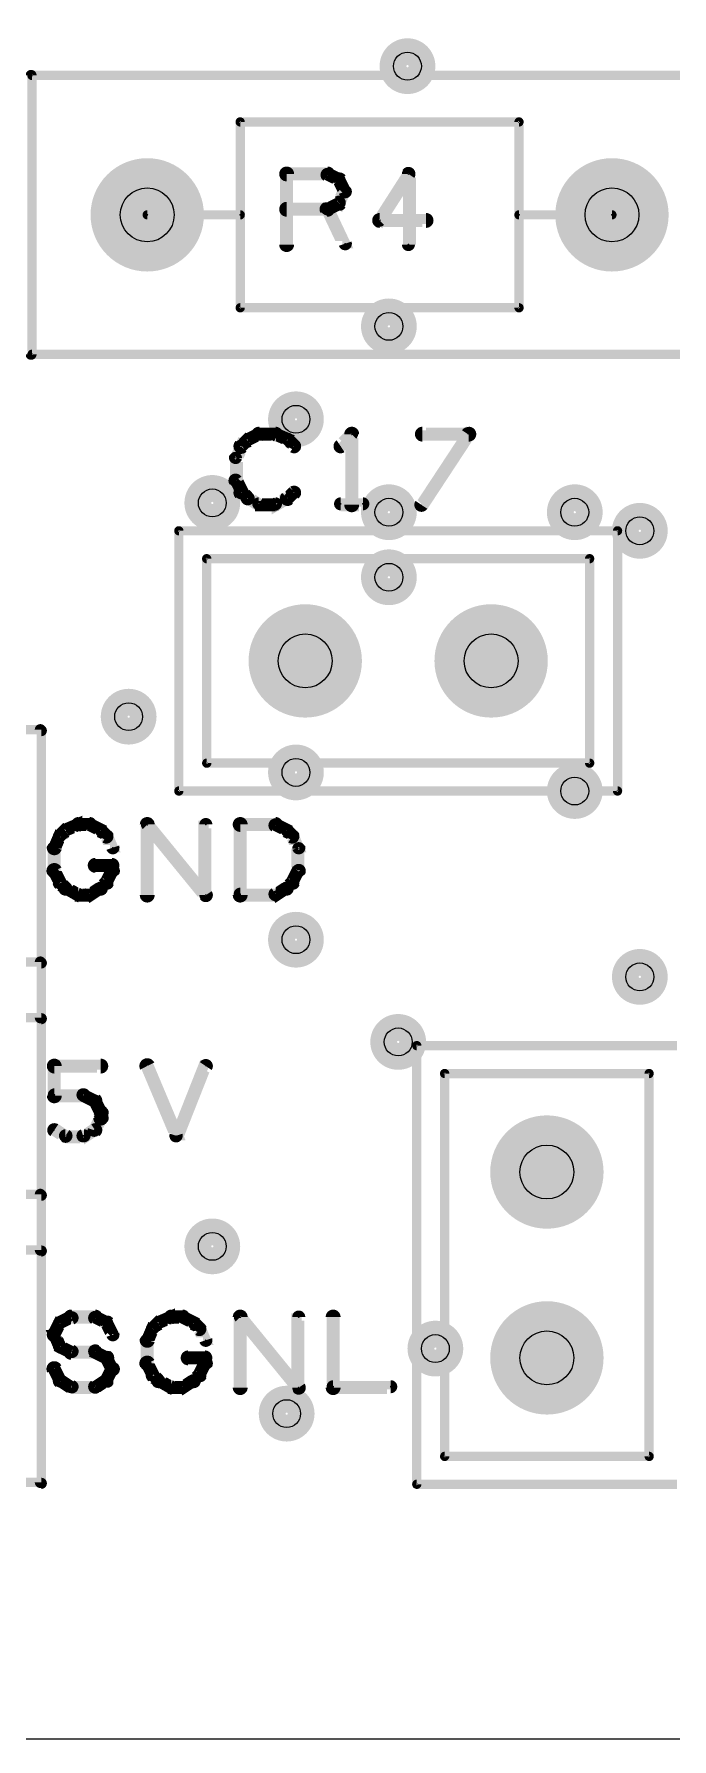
# Model space of a CAD drawing. Extents: x 7835 to 14160, y 8914 to 11568.
# Drawn here: x 10134 to 10477, y 9315 to 10232 of the extents above; entities that cross this region are included whole.
import ezdxf

# ---------------------------------------------------------------- set-up
doc = ezdxf.new("R2010")
doc.units = 0
doc.layers.get('0').update_dxf_attribs({"linetype": 'CONTINUOUS'})
for name, color, linetype in [('_BOARD', 254, 'CONTINUOUS'), ('_DRILL', 251, 'CONTINUOUS'), ('BOTTOM_SOLDER_MASK', 6, 'CONTINUOUS'), ('DOCUMENTATION1', 3, 'CONTINUOUS'), ('TOP_SILKSCREEN', 1, 'CONTINUOUS'), ('TOP_SOLDER_MASK', 2, 'CONTINUOUS')]:
    doc.layers.add(name, color=color, linetype=linetype)

# ---------------------------------------------------------------- blocks, each defined once
blk = doc.blocks.new('VIA')
at = {"const_width": 13}
blk.add_lwpolyline([(-6, 0, 1), (6, 0, 1)], format="xyb", close=True, dxfattribs=at)
blk = doc.blocks.new('PS2')
at = {"const_width": 28}
blk.add_lwpolyline([(-14, 0, 1), (14, 0, 1)], format="xyb", close=True, dxfattribs=at)
blk = doc.blocks.new('PS1_1')
at = {"const_width": 28}
blk.add_lwpolyline([(-14, 0, 1), (14, 0, 1)], format="xyb", close=True, dxfattribs=at)
blk = doc.blocks.new('_HOLE')
blk.add_circle((0, 0), 0.5)

msp = doc.modelspace()

# ---------------------------------------------------------------- linework, layer by layer
at = {"layer": '_BOARD', "color": 3}
msp.add_lwpolyline([(7835, 9315), (11640, 9315), (11640, 9315), (11640, 11565), (11640, 11565), (7835, 11565), (7835, 11565), (7835, 9315), (7835, 9315)], close=True, dxfattribs=at)
at = {"layer": 'DOCUMENTATION1', "color": 94}
for points in [[(10508, 10210, 5, 5, 0), (10133, 10210, 0, 0, 0), (10133, 10210, 3, 3, 0), (10133, 10211, 3, 3, 1), (10133, 10209, 0, 0, 0), (10134, 10210, 3, 3, 1), (10131, 10210, 0, 0, 0), (10133, 10210, 0, 0, 0), (10133, 10210, 5, 5, 0), (10133, 10060, 5, 5, 0), (10133, 10060, 0, 0, 0), (10133, 10060, 3, 3, 0), (10131, 10060, 3, 3, 1), (10134, 10060, 0, 0, 0), (10133, 10061, 3, 3, 1), (10133, 10059, 0, 0, 0), (10133, 10060, 0, 0, 0), (10133, 10060, 5, 5, 0), (10508, 10060, 0, 0, 0)], [(9298, 9703, 5, 5, 0), (10138, 9703, 0, 0, 0), (10138, 9703, 3, 3, 0), (10138, 9701, 3, 3, 1), (10138, 9704, 0, 0, 0), (10136, 9703, 3, 3, 1), (10139, 9703, 0, 0, 0), (10138, 9703, 0, 0, 0), (10138, 9703, 5, 5, 0), (10138, 9858, 0, 0, 0), (10138, 9858, 3, 3, 0), (10139, 9858, 3, 3, 1), (10136, 9858, 0, 0, 0), (10138, 9856, 3, 3, 1), (10138, 9859, 0, 0, 0), (10138, 9858, 0, 0, 0), (10138, 9858, 5, 5, 0), (9298, 9858, 0, 0, 0)], [(9298, 9578, 5, 5, 0), (10138, 9578, 0, 0, 0), (10138, 9578, 3, 3, 0), (10138, 9576, 3, 3, 1), (10138, 9579, 0, 0, 0), (10136, 9578, 3, 3, 1), (10139, 9578, 0, 0, 0), (10138, 9578, 0, 0, 0), (10138, 9578, 5, 5, 0), (10138, 9733, 0, 0, 0), (10138, 9733, 3, 3, 0), (10139, 9733, 3, 3, 1), (10136, 9733, 0, 0, 0), (10138, 9731, 3, 3, 1), (10138, 9734, 0, 0, 0), (10138, 9733, 0, 0, 0), (10138, 9733, 5, 5, 0), (9298, 9733, 0, 0, 0)], [(10480, 9688, 5, 5, 0), (10340, 9688, 0, 0, 0), (10340, 9688, 3, 3, 0), (10340, 9689, 3, 3, 1), (10340, 9687, 0, 0, 0), (10341, 9688, 3, 3, 1), (10339, 9688, 0, 0, 0), (10340, 9688, 0, 0, 0), (10340, 9688, 5, 5, 0), (10340, 9452, 0, 0, 0), (10340, 9452, 3, 3, 0), (10339, 9452, 3, 3, 1), (10341, 9452, 0, 0, 0), (10340, 9453, 3, 3, 1), (10340, 9451, 0, 0, 0), (10340, 9452, 0, 0, 0), (10340, 9452, 5, 5, 0), (10480, 9452, 5, 5, 0)], [(9298, 9453, 5, 5, 0), (10138, 9453, 0, 0, 0), (10138, 9453, 3, 3, 0), (10138, 9451, 3, 3, 1), (10138, 9454, 0, 0, 0), (10136, 9453, 3, 3, 1), (10139, 9453, 0, 0, 0), (10138, 9453, 0, 0, 0), (10138, 9453, 5, 5, 0), (10138, 9608, 0, 0, 0), (10138, 9608, 3, 3, 0), (10139, 9608, 3, 3, 1), (10136, 9608, 0, 0, 0), (10138, 9606, 3, 3, 1), (10138, 9609, 0, 0, 0), (10138, 9608, 0, 0, 0), (10138, 9608, 5, 5, 0), (9298, 9608, 0, 0, 0)]]:
    msp.add_lwpolyline(points, format="xyseb", dxfattribs=at)
msp.add_lwpolyline([(10212, 9826, 3, 3, 1), (10212, 9824, 0, 0, 0), (10212, 9825, 0, 0, 0), (10212, 9825, 5, 5, 0), (10448, 9825, 0, 0, 0), (10448, 9825, 3, 3, 0), (10448, 9824, 3, 3, 1), (10448, 9826, 0, 0, 0), (10447, 9825, 3, 3, 1), (10449, 9825, 0, 0, 0), (10448, 9825, 0, 0, 0), (10448, 9825, 5, 5, 0), (10448, 9965, 0, 0, 0), (10448, 9965, 3, 3, 0), (10449, 9965, 3, 3, 1), (10447, 9965, 0, 0, 0), (10448, 9964, 3, 3, 1), (10448, 9966, 0, 0, 0), (10448, 9965, 0, 0, 0), (10448, 9965, 5, 5, 0), (10212, 9965, 0, 0, 0), (10212, 9965, 3, 3, 0), (10212, 9966, 3, 3, 1), (10212, 9964, 0, 0, 0), (10213, 9965, 3, 3, 1), (10211, 9965, 0, 0, 0), (10212, 9965, 0, 0, 0), (10212, 9965, 5, 5, 0), (10212, 9825, 5, 5, 0), (10212, 9825, 0, 0, 0), (10212, 9825, 3, 3, 0), (10211, 9825, 3, 3, 1), (10213, 9825, 0, 0, 0)], format="xyseb", close=True, dxfattribs=at)
at = {"layer": 'TOP_SILKSCREEN', "color": 135}
for points in [[(10245, 10086, 3, 3, 1), (10245, 10084, 0, 0, 0), (10245, 10085, 0, 0, 0), (10245, 10085, 5, 5, 0), (10395, 10085, 0, 0, 0), (10395, 10085, 3, 3, 0), (10395, 10084, 3, 3, 1), (10395, 10086, 0, 0, 0), (10394, 10085, 3, 3, 1), (10396, 10085, 0, 0, 0), (10395, 10085, 0, 0, 0), (10395, 10085, 5, 5, 0), (10395, 10185, 0, 0, 0), (10395, 10185, 3, 3, 0), (10396, 10185, 3, 3, 1), (10394, 10185, 0, 0, 0), (10395, 10184, 3, 3, 1), (10395, 10186, 0, 0, 0), (10395, 10185, 0, 0, 0), (10395, 10185, 5, 5, 0), (10245, 10185, 0, 0, 0), (10245, 10185, 3, 3, 0), (10245, 10186, 3, 3, 1), (10245, 10184, 0, 0, 0), (10246, 10185, 3, 3, 1), (10244, 10185, 0, 0, 0), (10245, 10185, 0, 0, 0), (10245, 10185, 5, 5, 0), (10245, 10085, 5, 5, 0), (10245, 10085, 0, 0, 0), (10245, 10085, 3, 3, 0), (10244, 10085, 3, 3, 1), (10246, 10085, 0, 0, 0)], [(10227, 9841, 3, 3, 1), (10227, 9839, 0, 0, 0), (10227, 9840, 0, 0, 0), (10227, 9840, 5, 5, 0), (10433, 9840, 0, 0, 0), (10433, 9840, 3, 3, 0), (10433, 9839, 3, 3, 1), (10433, 9841, 0, 0, 0), (10432, 9840, 3, 3, 1), (10434, 9840, 0, 0, 0), (10433, 9840, 0, 0, 0), (10433, 9840, 5, 5, 0), (10433, 9950, 0, 0, 0), (10433, 9950, 3, 3, 0), (10434, 9950, 3, 3, 1), (10432, 9950, 0, 0, 0), (10433, 9949, 3, 3, 1), (10433, 9951, 0, 0, 0), (10433, 9950, 0, 0, 0), (10433, 9950, 5, 5, 0), (10227, 9950, 0, 0, 0), (10227, 9950, 3, 3, 0), (10227, 9951, 3, 3, 1), (10227, 9949, 0, 0, 0), (10228, 9950, 3, 3, 1), (10226, 9950, 0, 0, 0), (10227, 9950, 0, 0, 0), (10227, 9950, 5, 5, 0), (10227, 9840, 5, 5, 0), (10227, 9840, 0, 0, 0), (10227, 9840, 3, 3, 0), (10226, 9840, 3, 3, 1), (10228, 9840, 0, 0, 0)], [(10464, 9467, 3, 3, 1), (10466, 9467, 0, 0, 0), (10465, 9467, 0, 0, 0), (10465, 9467, 5, 5, 0), (10465, 9673, 0, 0, 0), (10465, 9673, 3, 3, 0), (10466, 9673, 3, 3, 1), (10464, 9673, 0, 0, 0), (10465, 9672, 3, 3, 1), (10465, 9674, 0, 0, 0), (10465, 9673, 0, 0, 0), (10465, 9673, 5, 5, 0), (10355, 9673, 0, 0, 0), (10355, 9673, 3, 3, 0), (10355, 9674, 3, 3, 1), (10355, 9672, 0, 0, 0), (10356, 9673, 3, 3, 1), (10354, 9673, 0, 0, 0), (10355, 9673, 0, 0, 0), (10355, 9673, 5, 5, 0), (10355, 9467, 0, 0, 0), (10355, 9467, 3, 3, 0), (10354, 9467, 3, 3, 1), (10356, 9467, 0, 0, 0), (10355, 9468, 3, 3, 1), (10355, 9466, 0, 0, 0), (10355, 9467, 0, 0, 0), (10355, 9467, 5, 5, 0), (10465, 9467, 5, 5, 0), (10465, 9467, 0, 0, 0), (10465, 9467, 3, 3, 0), (10465, 9466, 3, 3, 1), (10465, 9468, 0, 0, 0)]]:
    msp.add_lwpolyline(points, format="xyseb", close=True, dxfattribs=at)
for points in [[(10268, 10119, 4, 4, 1), (10272, 10119, 0, 0, 0), (10270, 10119, 0, 0, 0), (10270, 10119, 7, 7, 0), (10270, 10157, 7, 7, 0), (10270, 10157, 0, 0, 0), (10270, 10157, 4, 4, 0), (10272, 10157, 4, 4, 1), (10268, 10157, 0, 0, 0)], [(10270, 10159, 4, 4, 1), (10270, 10155, 0, 0, 0), (10270, 10157, 0, 0, 0), (10270, 10157, 7, 7, 0), (10292, 10157, 7, 7, 0), (10292, 10157, 0, 0, 0), (10292, 10157, 4, 4, 0), (10292, 10155, 4, 4, 1), (10292, 10159, 0, 0, 0)], [(10293, 10158, 4, 4, 1), (10291, 10155, 0, 0, 0), (10292, 10157, 0, 0, 0), (10292, 10157, 7, 7, 0), (10298, 10154, 7, 7, 0), (10298, 10154, 0, 0, 0), (10298, 10154, 4, 4, 0), (10297, 10152, 4, 4, 1), (10299, 10155, 0, 0, 0)], [(10300, 10155, 4, 4, 1), (10297, 10153, 0, 0, 0), (10298, 10154, 0, 0, 0), (10298, 10154, 7, 7, 0), (10301, 10148, 7, 7, 0), (10301, 10148, 0, 0, 0), (10301, 10148, 4, 4, 0), (10300, 10147, 4, 4, 1), (10303, 10148, 0, 0, 0)], [(10337, 10156, 4, 4, 1), (10334, 10158, 0, 0, 0), (10336, 10157, 0, 0, 0), (10336, 10157, 7, 7, 0), (10320, 10132, 7, 7, 0), (10320, 10132, 0, 0, 0), (10320, 10132, 4, 4, 0), (10319, 10133, 4, 4, 1), (10321, 10131, 0, 0, 0)], [(10334, 10119, 4, 4, 1), (10337, 10119, 0, 0, 0), (10336, 10119, 0, 0, 0), (10336, 10119, 7, 7, 0), (10336, 10157, 7, 7, 0), (10336, 10157, 0, 0, 0), (10336, 10157, 4, 4, 0), (10337, 10157, 4, 4, 1), (10334, 10157, 0, 0, 0)], [(10299, 10140, 4, 4, 1), (10297, 10143, 0, 0, 0), (10298, 10141, 0, 0, 0), (10298, 10141, 7, 7, 0), (10292, 10138, 7, 7, 0), (10292, 10138, 0, 0, 0), (10292, 10138, 4, 4, 0), (10291, 10140, 4, 4, 1), (10293, 10137, 0, 0, 0)], [(10303, 10147, 4, 4, 1), (10300, 10148, 0, 0, 0), (10301, 10148, 0, 0, 0), (10301, 10148, 7, 7, 0), (10298, 10141, 7, 7, 0), (10298, 10141, 0, 0, 0), (10298, 10141, 4, 4, 0), (10297, 10142, 4, 4, 1), (10300, 10140, 0, 0, 0)], [(10195, 10136, 3, 3, 1), (10195, 10134, 0, 0, 0), (10195, 10135, 0, 0, 0), (10195, 10135, 5, 5, 0), (10245, 10135, 5, 5, 0), (10245, 10135, 0, 0, 0), (10245, 10135, 3, 3, 0), (10245, 10134, 3, 3, 1), (10245, 10136, 0, 0, 0)], [(10292, 10136, 4, 4, 1), (10292, 10140, 0, 0, 0), (10292, 10138, 0, 0, 0), (10292, 10138, 7, 7, 0), (10270, 10138, 7, 7, 0), (10270, 10138, 0, 0, 0), (10270, 10138, 4, 4, 0), (10270, 10140, 4, 4, 1), (10270, 10136, 0, 0, 0)], [(10293, 10139, 4, 4, 1), (10290, 10137, 0, 0, 0), (10292, 10138, 0, 0, 0), (10292, 10138, 7, 7, 0), (10301, 10119, 7, 7, 0), (10301, 10119, 0, 0, 0), (10301, 10119, 4, 4, 0), (10300, 10119, 4, 4, 1), (10303, 10120, 0, 0, 0)], [(10320, 10134, 4, 4, 1), (10320, 10130, 0, 0, 0), (10320, 10132, 0, 0, 0), (10320, 10132, 7, 7, 0), (10345, 10132, 7, 7, 0), (10345, 10132, 0, 0, 0), (10345, 10132, 4, 4, 0), (10345, 10130, 4, 4, 1), (10345, 10134, 0, 0, 0)], [(10445, 10134, 3, 3, 1), (10445, 10136, 0, 0, 0), (10445, 10135, 0, 0, 0), (10445, 10135, 5, 5, 0), (10395, 10135, 5, 5, 0), (10395, 10135, 0, 0, 0), (10395, 10135, 3, 3, 0), (10395, 10136, 3, 3, 1), (10395, 10134, 0, 0, 0)], [(10244, 10012, 4, 4, 1), (10247, 10009, 0, 0, 0), (10246, 10011, 0, 0, 0), (10246, 10011, 7, 7, 0), (10249, 10014, 7, 7, 0), (10249, 10014, 0, 0, 0), (10249, 10014, 4, 4, 0), (10250, 10013, 4, 4, 1), (10248, 10015, 0, 0, 0)], [(10248, 10015, 4, 4, 1), (10250, 10012, 0, 0, 0), (10249, 10014, 0, 0, 0), (10249, 10014, 7, 7, 0), (10255, 10017, 7, 7, 0), (10255, 10017, 0, 0, 0), (10255, 10017, 4, 4, 0), (10256, 10015, 4, 4, 1), (10254, 10018, 0, 0, 0)], [(10255, 10019, 4, 4, 1), (10255, 10015, 0, 0, 0), (10255, 10017, 0, 0, 0), (10255, 10017, 7, 7, 0), (10264, 10017, 7, 7, 0), (10264, 10017, 0, 0, 0), (10264, 10017, 4, 4, 0), (10264, 10015, 4, 4, 1), (10264, 10019, 0, 0, 0)], [(10265, 10018, 4, 4, 1), (10264, 10015, 0, 0, 0), (10264, 10017, 0, 0, 0), (10264, 10017, 7, 7, 0), (10271, 10014, 7, 7, 0), (10271, 10014, 0, 0, 0), (10271, 10014, 4, 4, 0), (10270, 10012, 4, 4, 1), (10271, 10015, 0, 0, 0)], [(10272, 10015, 4, 4, 1), (10269, 10013, 0, 0, 0), (10271, 10014, 0, 0, 0), (10271, 10014, 7, 7, 0), (10274, 10011, 7, 7, 0), (10274, 10011, 0, 0, 0), (10274, 10011, 4, 4, 0), (10273, 10009, 4, 4, 1), (10275, 10012, 0, 0, 0)], [(10306, 10016, 4, 4, 1), (10304, 10018, 0, 0, 0), (10305, 10017, 0, 0, 0), (10305, 10017, 7, 7, 0), (10299, 10011, 7, 7, 0), (10299, 10011, 0, 0, 0), (10299, 10011, 4, 4, 0), (10298, 10012, 4, 4, 1), (10300, 10009, 0, 0, 0)], [(10303, 9979, 4, 4, 1), (10307, 9979, 0, 0, 0), (10305, 9979, 0, 0, 0), (10305, 9979, 7, 7, 0), (10305, 10017, 7, 7, 0), (10305, 10017, 0, 0, 0), (10305, 10017, 4, 4, 0), (10307, 10017, 4, 4, 1), (10303, 10017, 0, 0, 0)], [(10341, 9980, 4, 4, 1), (10344, 9978, 0, 0, 0), (10343, 9979, 0, 0, 0), (10343, 9979, 7, 7, 0), (10368, 10017, 7, 7, 0), (10368, 10017, 0, 0, 0), (10368, 10017, 4, 4, 0), (10369, 10016, 4, 4, 1), (10366, 10018, 0, 0, 0)], [(10368, 10015, 4, 4, 1), (10368, 10019, 0, 0, 0), (10368, 10017, 0, 0, 0), (10368, 10017, 7, 7, 0), (10343, 10017, 7, 7, 0), (10343, 10017, 0, 0, 0), (10343, 10017, 4, 4, 0), (10343, 10019, 4, 4, 1), (10343, 10015, 0, 0, 0)], [(10241, 10005, 4, 4, 1), (10244, 10004, 0, 0, 0), (10243, 10004, 0, 0, 0), (10243, 10004, 7, 7, 0), (10246, 10011, 7, 7, 0), (10246, 10011, 0, 0, 0), (10246, 10011, 4, 4, 0), (10247, 10010, 4, 4, 1), (10244, 10011, 0, 0, 0)], [(10241, 9992, 4, 4, 1), (10244, 9992, 0, 0, 0), (10243, 9992, 0, 0, 0), (10243, 9992, 7, 7, 0), (10243, 10004, 7, 7, 0), (10243, 10004, 0, 0, 0), (10243, 10004, 4, 4, 0), (10244, 10004, 4, 4, 1), (10241, 10004, 0, 0, 0)], [(10244, 9985, 4, 4, 1), (10247, 9986, 0, 0, 0), (10246, 9986, 0, 0, 0), (10246, 9986, 7, 7, 0), (10243, 9992, 7, 7, 0), (10243, 9992, 0, 0, 0), (10243, 9992, 4, 4, 0), (10244, 9993, 4, 4, 1), (10241, 9991, 0, 0, 0)], [(10248, 9981, 4, 4, 1), (10250, 9984, 0, 0, 0), (10249, 9983, 0, 0, 0), (10249, 9983, 7, 7, 0), (10246, 9986, 7, 7, 0), (10246, 9986, 0, 0, 0), (10246, 9986, 4, 4, 0), (10247, 9987, 4, 4, 1), (10244, 9984, 0, 0, 0)], [(10275, 9984, 4, 4, 1), (10273, 9987, 0, 0, 0), (10274, 9986, 0, 0, 0), (10274, 9986, 7, 7, 0), (10271, 9983, 7, 7, 0), (10271, 9983, 0, 0, 0), (10271, 9983, 4, 4, 0), (10269, 9984, 4, 4, 1), (10272, 9981, 0, 0, 0)], [(10254, 9978, 4, 4, 1), (10256, 9981, 0, 0, 0), (10255, 9979, 0, 0, 0), (10255, 9979, 7, 7, 0), (10249, 9983, 7, 7, 0), (10249, 9983, 0, 0, 0), (10249, 9983, 4, 4, 0), (10250, 9984, 4, 4, 1), (10248, 9981, 0, 0, 0)], [(10264, 9978, 4, 4, 1), (10264, 9981, 0, 0, 0), (10264, 9979, 0, 0, 0), (10264, 9979, 7, 7, 0), (10255, 9979, 7, 7, 0), (10255, 9979, 0, 0, 0), (10255, 9979, 4, 4, 0), (10255, 9981, 4, 4, 1), (10255, 9978, 0, 0, 0)], [(10271, 9981, 4, 4, 1), (10270, 9984, 0, 0, 0), (10271, 9983, 0, 0, 0), (10271, 9983, 7, 7, 0), (10264, 9979, 7, 7, 0), (10264, 9979, 0, 0, 0), (10264, 9979, 4, 4, 0), (10264, 9981, 4, 4, 1), (10265, 9978, 0, 0, 0)], [(10299, 9981, 4, 4, 1), (10299, 9978, 0, 0, 0), (10299, 9979, 0, 0, 0), (10299, 9979, 7, 7, 0), (10311, 9979, 7, 7, 0), (10311, 9979, 0, 0, 0), (10311, 9979, 4, 4, 0), (10311, 9978, 4, 4, 1), (10311, 9981, 0, 0, 0)], [(10143, 9795, 4, 4, 1), (10147, 9794, 0, 0, 0), (10145, 9794, 0, 0, 0), (10145, 9794, 7, 7, 0), (10148, 9801, 7, 7, 0), (10148, 9801, 0, 0, 0), (10148, 9801, 4, 4, 0), (10150, 9800, 4, 4, 1), (10147, 9801, 0, 0, 0)], [(10147, 9802, 4, 4, 1), (10149, 9799, 0, 0, 0), (10148, 9801, 0, 0, 0), (10148, 9801, 7, 7, 0), (10151, 9804, 7, 7, 0), (10151, 9804, 0, 0, 0), (10151, 9804, 4, 4, 0), (10152, 9803, 4, 4, 1), (10150, 9805, 0, 0, 0)], [(10150, 9805, 4, 4, 1), (10152, 9802, 0, 0, 0), (10151, 9804, 0, 0, 0), (10151, 9804, 7, 7, 0), (10158, 9807, 7, 7, 0), (10158, 9807, 0, 0, 0), (10158, 9807, 4, 4, 0), (10158, 9805, 4, 4, 1), (10157, 9808, 0, 0, 0)], [(10158, 9809, 4, 4, 1), (10158, 9805, 0, 0, 0), (10158, 9807, 0, 0, 0), (10158, 9807, 7, 7, 0), (10164, 9807, 7, 7, 0), (10164, 9807, 0, 0, 0), (10164, 9807, 4, 4, 0), (10164, 9805, 4, 4, 1), (10164, 9809, 0, 0, 0)], [(10165, 9808, 4, 4, 1), (10163, 9805, 0, 0, 0), (10164, 9807, 0, 0, 0), (10164, 9807, 7, 7, 0), (10170, 9804, 7, 7, 0), (10170, 9804, 0, 0, 0), (10170, 9804, 4, 4, 0), (10169, 9802, 4, 4, 1), (10171, 9805, 0, 0, 0)], [(10171, 9805, 4, 4, 1), (10169, 9803, 0, 0, 0), (10170, 9804, 0, 0, 0), (10170, 9804, 7, 7, 0), (10173, 9801, 7, 7, 0), (10173, 9801, 0, 0, 0), (10173, 9801, 4, 4, 0), (10172, 9799, 4, 4, 1), (10174, 9802, 0, 0, 0)], [(10175, 9801, 4, 4, 1), (10172, 9800, 0, 0, 0), (10173, 9801, 0, 0, 0), (10173, 9801, 7, 7, 0), (10176, 9794, 7, 7, 0), (10176, 9794, 0, 0, 0), (10176, 9794, 4, 4, 0), (10175, 9794, 4, 4, 1), (10178, 9795, 0, 0, 0)], [(10193, 9769, 4, 4, 1), (10197, 9769, 0, 0, 0), (10195, 9769, 0, 0, 0), (10195, 9769, 7, 7, 0), (10195, 9807, 7, 7, 0), (10195, 9807, 0, 0, 0), (10195, 9807, 4, 4, 0), (10197, 9807, 4, 4, 1), (10193, 9807, 0, 0, 0)], [(10196, 9808, 4, 4, 1), (10194, 9806, 0, 0, 0), (10195, 9807, 0, 0, 0), (10195, 9807, 7, 7, 0), (10226, 9769, 7, 7, 0), (10226, 9769, 0, 0, 0), (10226, 9769, 4, 4, 0), (10225, 9768, 4, 4, 1), (10228, 9770, 0, 0, 0)], [(10225, 9769, 4, 4, 1), (10228, 9769, 0, 0, 0), (10226, 9769, 0, 0, 0), (10226, 9769, 7, 7, 0), (10226, 9807, 7, 7, 0), (10226, 9807, 0, 0, 0), (10226, 9807, 4, 4, 0), (10228, 9807, 4, 4, 1), (10225, 9807, 0, 0, 0)], [(10243, 9769, 4, 4, 1), (10247, 9769, 0, 0, 0), (10245, 9769, 0, 0, 0), (10245, 9769, 7, 7, 0), (10245, 9807, 7, 7, 0), (10245, 9807, 0, 0, 0), (10245, 9807, 4, 4, 0), (10247, 9807, 4, 4, 1), (10243, 9807, 0, 0, 0)], [(10245, 9809, 4, 4, 1), (10245, 9805, 0, 0, 0), (10245, 9807, 0, 0, 0), (10245, 9807, 7, 7, 0), (10264, 9807, 7, 7, 0), (10264, 9807, 0, 0, 0), (10264, 9807, 4, 4, 0), (10264, 9805, 4, 4, 1), (10264, 9809, 0, 0, 0)], [(10265, 9808, 4, 4, 1), (10263, 9805, 0, 0, 0), (10264, 9807, 0, 0, 0), (10264, 9807, 7, 7, 0), (10270, 9804, 7, 7, 0), (10270, 9804, 0, 0, 0), (10270, 9804, 4, 4, 0), (10269, 9802, 4, 4, 1), (10271, 9805, 0, 0, 0)], [(10271, 9805, 4, 4, 1), (10269, 9803, 0, 0, 0), (10270, 9804, 0, 0, 0), (10270, 9804, 7, 7, 0), (10273, 9801, 7, 7, 0), (10273, 9801, 0, 0, 0), (10273, 9801, 4, 4, 0), (10272, 9799, 4, 4, 1), (10274, 9802, 0, 0, 0)], [(10275, 9801, 4, 4, 1), (10272, 9800, 0, 0, 0), (10273, 9801, 0, 0, 0), (10273, 9801, 7, 7, 0), (10276, 9794, 7, 7, 0), (10276, 9794, 0, 0, 0), (10276, 9794, 4, 4, 0), (10275, 9794, 4, 4, 1), (10278, 9795, 0, 0, 0)], [(10143, 9782, 4, 4, 1), (10147, 9782, 0, 0, 0), (10145, 9782, 0, 0, 0), (10145, 9782, 7, 7, 0), (10145, 9794, 7, 7, 0), (10145, 9794, 0, 0, 0), (10145, 9794, 4, 4, 0), (10147, 9794, 4, 4, 1), (10143, 9794, 0, 0, 0)], [(10278, 9794, 4, 4, 1), (10275, 9794, 0, 0, 0), (10276, 9794, 0, 0, 0), (10276, 9794, 7, 7, 0), (10276, 9782, 7, 7, 0), (10276, 9782, 0, 0, 0), (10276, 9782, 4, 4, 0), (10275, 9782, 4, 4, 1), (10278, 9782, 0, 0, 0)], [(10147, 9775, 4, 4, 1), (10150, 9776, 0, 0, 0), (10148, 9776, 0, 0, 0), (10148, 9776, 7, 7, 0), (10145, 9782, 7, 7, 0), (10145, 9782, 0, 0, 0), (10145, 9782, 4, 4, 0), (10147, 9783, 4, 4, 1), (10143, 9781, 0, 0, 0)], [(10167, 9787, 4, 4, 1), (10167, 9783, 0, 0, 0), (10167, 9785, 0, 0, 0), (10167, 9785, 7, 7, 0), (10176, 9785, 7, 7, 0), (10176, 9785, 0, 0, 0), (10176, 9785, 4, 4, 0), (10176, 9783, 4, 4, 1), (10176, 9787, 0, 0, 0)], [(10178, 9781, 4, 4, 1), (10175, 9783, 0, 0, 0), (10176, 9782, 0, 0, 0), (10176, 9782, 7, 7, 0), (10173, 9776, 7, 7, 0), (10173, 9776, 0, 0, 0), (10173, 9776, 4, 4, 0), (10172, 9776, 4, 4, 1), (10175, 9775, 0, 0, 0)], [(10178, 9785, 4, 4, 1), (10175, 9785, 0, 0, 0), (10176, 9785, 0, 0, 0), (10176, 9785, 7, 7, 0), (10176, 9782, 7, 7, 0), (10176, 9782, 0, 0, 0), (10176, 9782, 4, 4, 0), (10175, 9782, 4, 4, 1), (10178, 9782, 0, 0, 0)], [(10278, 9781, 4, 4, 1), (10275, 9783, 0, 0, 0), (10276, 9782, 0, 0, 0), (10276, 9782, 7, 7, 0), (10273, 9776, 7, 7, 0), (10273, 9776, 0, 0, 0), (10273, 9776, 4, 4, 0), (10272, 9776, 4, 4, 1), (10275, 9775, 0, 0, 0)], [(10150, 9771, 4, 4, 1), (10152, 9774, 0, 0, 0), (10151, 9773, 0, 0, 0), (10151, 9773, 7, 7, 0), (10148, 9776, 7, 7, 0), (10148, 9776, 0, 0, 0), (10148, 9776, 4, 4, 0), (10149, 9777, 4, 4, 1), (10147, 9774, 0, 0, 0)], [(10174, 9774, 4, 4, 1), (10172, 9777, 0, 0, 0), (10173, 9776, 0, 0, 0), (10173, 9776, 7, 7, 0), (10170, 9773, 7, 7, 0), (10170, 9773, 0, 0, 0), (10170, 9773, 4, 4, 0), (10169, 9774, 4, 4, 1), (10171, 9771, 0, 0, 0)], [(10274, 9774, 4, 4, 1), (10272, 9777, 0, 0, 0), (10273, 9776, 0, 0, 0), (10273, 9776, 7, 7, 0), (10270, 9773, 7, 7, 0), (10270, 9773, 0, 0, 0), (10270, 9773, 4, 4, 0), (10269, 9774, 4, 4, 1), (10271, 9771, 0, 0, 0)], [(10157, 9768, 4, 4, 1), (10158, 9771, 0, 0, 0), (10158, 9769, 0, 0, 0), (10158, 9769, 7, 7, 0), (10151, 9773, 7, 7, 0), (10151, 9773, 0, 0, 0), (10151, 9773, 4, 4, 0), (10152, 9774, 4, 4, 1), (10150, 9771, 0, 0, 0)], [(10164, 9768, 4, 4, 1), (10164, 9771, 0, 0, 0), (10164, 9769, 0, 0, 0), (10164, 9769, 7, 7, 0), (10158, 9769, 7, 7, 0), (10158, 9769, 0, 0, 0), (10158, 9769, 4, 4, 0), (10158, 9771, 4, 4, 1), (10158, 9768, 0, 0, 0)], [(10171, 9771, 4, 4, 1), (10169, 9774, 0, 0, 0), (10170, 9773, 0, 0, 0), (10170, 9773, 7, 7, 0), (10164, 9769, 7, 7, 0), (10164, 9769, 0, 0, 0), (10164, 9769, 4, 4, 0), (10163, 9771, 4, 4, 1), (10165, 9768, 0, 0, 0)], [(10264, 9768, 4, 4, 1), (10264, 9771, 0, 0, 0), (10264, 9769, 0, 0, 0), (10264, 9769, 7, 7, 0), (10245, 9769, 7, 7, 0), (10245, 9769, 0, 0, 0), (10245, 9769, 4, 4, 0), (10245, 9771, 4, 4, 1), (10245, 9768, 0, 0, 0)], [(10271, 9771, 4, 4, 1), (10269, 9774, 0, 0, 0), (10270, 9773, 0, 0, 0), (10270, 9773, 7, 7, 0), (10264, 9769, 7, 7, 0), (10264, 9769, 0, 0, 0), (10264, 9769, 4, 4, 0), (10263, 9771, 4, 4, 1), (10265, 9768, 0, 0, 0)], [(10143, 9661, 4, 4, 1), (10147, 9661, 0, 0, 0), (10145, 9661, 0, 0, 0), (10145, 9661, 7, 7, 0), (10145, 9677, 7, 7, 0), (10145, 9677, 0, 0, 0), (10145, 9677, 4, 4, 0), (10147, 9677, 4, 4, 1), (10143, 9677, 0, 0, 0)], [(10145, 9679, 4, 4, 1), (10145, 9675, 0, 0, 0), (10145, 9677, 0, 0, 0), (10145, 9677, 7, 7, 0), (10170, 9677, 7, 7, 0), (10170, 9677, 0, 0, 0), (10170, 9677, 4, 4, 0), (10170, 9675, 4, 4, 1), (10170, 9679, 0, 0, 0)], [(10197, 9678, 4, 4, 1), (10193, 9676, 0, 0, 0), (10195, 9677, 0, 0, 0), (10195, 9677, 7, 7, 0), (10211, 9639, 7, 7, 0), (10211, 9639, 0, 0, 0), (10211, 9639, 4, 4, 0), (10209, 9639, 4, 4, 1), (10212, 9640, 0, 0, 0)], [(10209, 9640, 4, 4, 1), (10212, 9639, 0, 0, 0), (10211, 9639, 0, 0, 0), (10211, 9639, 7, 7, 0), (10226, 9677, 7, 7, 0), (10226, 9677, 0, 0, 0), (10226, 9677, 4, 4, 0), (10228, 9676, 4, 4, 1), (10225, 9678, 0, 0, 0)], [(10161, 9660, 4, 4, 1), (10161, 9663, 0, 0, 0), (10161, 9661, 0, 0, 0), (10161, 9661, 7, 7, 0), (10145, 9661, 7, 7, 0), (10145, 9661, 0, 0, 0), (10145, 9661, 4, 4, 0), (10145, 9663, 4, 4, 1), (10145, 9660, 0, 0, 0)], [(10166, 9657, 4, 4, 1), (10168, 9660, 0, 0, 0), (10167, 9658, 0, 0, 0), (10167, 9658, 7, 7, 0), (10161, 9661, 7, 7, 0), (10161, 9661, 0, 0, 0), (10161, 9661, 4, 4, 0), (10161, 9663, 4, 4, 1), (10160, 9660, 0, 0, 0)], [(10168, 9651, 4, 4, 1), (10172, 9653, 0, 0, 0), (10170, 9652, 0, 0, 0), (10170, 9652, 7, 7, 0), (10167, 9658, 7, 7, 0), (10167, 9658, 0, 0, 0), (10167, 9658, 4, 4, 0), (10168, 9659, 4, 4, 1), (10165, 9657, 0, 0, 0)], [(10165, 9643, 4, 4, 1), (10168, 9642, 0, 0, 0), (10167, 9643, 0, 0, 0), (10167, 9643, 7, 7, 0), (10170, 9649, 7, 7, 0), (10170, 9649, 0, 0, 0), (10170, 9649, 4, 4, 0), (10172, 9648, 4, 4, 1), (10168, 9650, 0, 0, 0)], [(10168, 9649, 4, 4, 1), (10172, 9649, 0, 0, 0), (10170, 9649, 0, 0, 0), (10170, 9649, 7, 7, 0), (10170, 9652, 7, 7, 0), (10170, 9652, 0, 0, 0), (10170, 9652, 4, 4, 0), (10172, 9652, 4, 4, 1), (10168, 9652, 0, 0, 0)], [(10146, 9644, 4, 4, 1), (10144, 9641, 0, 0, 0), (10145, 9643, 0, 0, 0), (10145, 9643, 7, 7, 0), (10151, 9639, 7, 7, 0), (10151, 9639, 0, 0, 0), (10151, 9639, 4, 4, 0), (10150, 9638, 4, 4, 1), (10152, 9641, 0, 0, 0)], [(10151, 9641, 4, 4, 1), (10151, 9638, 0, 0, 0), (10151, 9639, 0, 0, 0), (10151, 9639, 7, 7, 0), (10161, 9639, 7, 7, 0), (10161, 9639, 0, 0, 0), (10161, 9639, 4, 4, 0), (10161, 9638, 4, 4, 1), (10161, 9641, 0, 0, 0)], [(10160, 9641, 4, 4, 1), (10161, 9638, 0, 0, 0), (10161, 9639, 0, 0, 0), (10161, 9639, 7, 7, 0), (10167, 9643, 7, 7, 0), (10167, 9643, 0, 0, 0), (10167, 9643, 4, 4, 0), (10168, 9641, 4, 4, 1), (10166, 9644, 0, 0, 0)], [(10143, 9533, 4, 4, 1), (10147, 9532, 0, 0, 0), (10145, 9533, 0, 0, 0), (10145, 9533, 7, 7, 0), (10148, 9539, 7, 7, 0), (10148, 9539, 0, 0, 0), (10148, 9539, 4, 4, 0), (10150, 9538, 4, 4, 1), (10147, 9540, 0, 0, 0)], [(10147, 9540, 4, 4, 1), (10149, 9537, 0, 0, 0), (10148, 9539, 0, 0, 0), (10148, 9539, 7, 7, 0), (10154, 9542, 7, 7, 0), (10154, 9542, 0, 0, 0), (10154, 9542, 4, 4, 0), (10155, 9540, 4, 4, 1), (10154, 9543, 0, 0, 0)], [(10154, 9544, 4, 4, 1), (10154, 9540, 0, 0, 0), (10154, 9542, 0, 0, 0), (10154, 9542, 7, 7, 0), (10167, 9542, 7, 7, 0), (10167, 9542, 0, 0, 0), (10167, 9542, 4, 4, 0), (10167, 9540, 4, 4, 1), (10167, 9544, 0, 0, 0)], [(10168, 9543, 4, 4, 1), (10166, 9540, 0, 0, 0), (10167, 9542, 0, 0, 0), (10167, 9542, 7, 7, 0), (10173, 9539, 7, 7, 0), (10173, 9539, 0, 0, 0), (10173, 9539, 4, 4, 0), (10172, 9537, 4, 4, 1), (10174, 9540, 0, 0, 0)], [(10175, 9540, 4, 4, 1), (10172, 9538, 0, 0, 0), (10173, 9539, 0, 0, 0), (10173, 9539, 7, 7, 0), (10176, 9533, 7, 7, 0), (10176, 9533, 0, 0, 0), (10176, 9533, 4, 4, 0), (10175, 9532, 4, 4, 1), (10178, 9533, 0, 0, 0)], [(10193, 9530, 4, 4, 1), (10197, 9529, 0, 0, 0), (10195, 9529, 0, 0, 0), (10195, 9529, 7, 7, 0), (10198, 9536, 7, 7, 0), (10198, 9536, 0, 0, 0), (10198, 9536, 4, 4, 0), (10200, 9535, 4, 4, 1), (10197, 9536, 0, 0, 0)], [(10197, 9537, 4, 4, 1), (10199, 9534, 0, 0, 0), (10198, 9536, 0, 0, 0), (10198, 9536, 7, 7, 0), (10201, 9539, 7, 7, 0), (10201, 9539, 0, 0, 0), (10201, 9539, 4, 4, 0), (10202, 9538, 4, 4, 1), (10200, 9540, 0, 0, 0)], [(10200, 9540, 4, 4, 1), (10202, 9537, 0, 0, 0), (10201, 9539, 0, 0, 0), (10201, 9539, 7, 7, 0), (10208, 9542, 7, 7, 0), (10208, 9542, 0, 0, 0), (10208, 9542, 4, 4, 0), (10208, 9540, 4, 4, 1), (10207, 9543, 0, 0, 0)], [(10208, 9544, 4, 4, 1), (10208, 9540, 0, 0, 0), (10208, 9542, 0, 0, 0), (10208, 9542, 7, 7, 0), (10214, 9542, 7, 7, 0), (10214, 9542, 0, 0, 0), (10214, 9542, 4, 4, 0), (10214, 9540, 4, 4, 1), (10214, 9544, 0, 0, 0)], [(10215, 9543, 4, 4, 1), (10213, 9540, 0, 0, 0), (10214, 9542, 0, 0, 0), (10214, 9542, 7, 7, 0), (10220, 9539, 7, 7, 0), (10220, 9539, 0, 0, 0), (10220, 9539, 4, 4, 0), (10219, 9537, 4, 4, 1), (10221, 9540, 0, 0, 0)], [(10221, 9540, 4, 4, 1), (10219, 9538, 0, 0, 0), (10220, 9539, 0, 0, 0), (10220, 9539, 7, 7, 0), (10223, 9536, 7, 7, 0), (10223, 9536, 0, 0, 0), (10223, 9536, 4, 4, 0), (10222, 9534, 4, 4, 1), (10224, 9537, 0, 0, 0)], [(10225, 9536, 4, 4, 1), (10222, 9535, 0, 0, 0), (10223, 9536, 0, 0, 0), (10223, 9536, 7, 7, 0), (10226, 9529, 7, 7, 0), (10226, 9529, 0, 0, 0), (10226, 9529, 4, 4, 0), (10225, 9529, 4, 4, 1), (10228, 9530, 0, 0, 0)], [(10243, 9504, 4, 4, 1), (10247, 9504, 0, 0, 0), (10245, 9504, 0, 0, 0), (10245, 9504, 7, 7, 0), (10245, 9542, 7, 7, 0), (10245, 9542, 0, 0, 0), (10245, 9542, 4, 4, 0), (10247, 9542, 4, 4, 1), (10243, 9542, 0, 0, 0)], [(10246, 9543, 4, 4, 1), (10244, 9541, 0, 0, 0), (10245, 9542, 0, 0, 0), (10245, 9542, 7, 7, 0), (10276, 9504, 7, 7, 0), (10276, 9504, 0, 0, 0), (10276, 9504, 4, 4, 0), (10275, 9503, 4, 4, 1), (10278, 9505, 0, 0, 0)], [(10275, 9504, 4, 4, 1), (10278, 9504, 0, 0, 0), (10276, 9504, 0, 0, 0), (10276, 9504, 7, 7, 0), (10276, 9542, 7, 7, 0), (10276, 9542, 0, 0, 0), (10276, 9542, 4, 4, 0), (10278, 9542, 4, 4, 1), (10275, 9542, 0, 0, 0)], [(10297, 9542, 4, 4, 1), (10293, 9542, 0, 0, 0), (10295, 9542, 0, 0, 0), (10295, 9542, 7, 7, 0), (10295, 9504, 7, 7, 0), (10295, 9504, 0, 0, 0), (10295, 9504, 4, 4, 0), (10293, 9504, 4, 4, 1), (10297, 9504, 0, 0, 0)], [(10147, 9525, 4, 4, 1), (10150, 9527, 0, 0, 0), (10148, 9526, 0, 0, 0), (10148, 9526, 7, 7, 0), (10145, 9533, 7, 7, 0), (10145, 9533, 0, 0, 0), (10145, 9533, 4, 4, 0), (10147, 9533, 4, 4, 1), (10143, 9532, 0, 0, 0)], [(10154, 9522, 4, 4, 1), (10155, 9525, 0, 0, 0), (10154, 9523, 0, 0, 0), (10154, 9523, 7, 7, 0), (10148, 9526, 7, 7, 0), (10148, 9526, 0, 0, 0), (10148, 9526, 4, 4, 0), (10149, 9528, 4, 4, 1), (10147, 9525, 0, 0, 0)], [(10193, 9517, 4, 4, 1), (10197, 9517, 0, 0, 0), (10195, 9517, 0, 0, 0), (10195, 9517, 7, 7, 0), (10195, 9529, 7, 7, 0), (10195, 9529, 0, 0, 0), (10195, 9529, 4, 4, 0), (10197, 9529, 4, 4, 1), (10193, 9529, 0, 0, 0)], [(10167, 9521, 4, 4, 1), (10167, 9525, 0, 0, 0), (10167, 9523, 0, 0, 0), (10167, 9523, 7, 7, 0), (10154, 9523, 7, 7, 0), (10154, 9523, 0, 0, 0), (10154, 9523, 4, 4, 0), (10154, 9525, 4, 4, 1), (10154, 9521, 0, 0, 0)], [(10172, 9518, 4, 4, 1), (10174, 9522, 0, 0, 0), (10173, 9520, 0, 0, 0), (10173, 9520, 7, 7, 0), (10167, 9523, 7, 7, 0), (10167, 9523, 0, 0, 0), (10167, 9523, 4, 4, 0), (10168, 9525, 4, 4, 1), (10166, 9522, 0, 0, 0)], [(10175, 9513, 4, 4, 1), (10178, 9515, 0, 0, 0), (10176, 9514, 0, 0, 0), (10176, 9514, 7, 7, 0), (10173, 9520, 7, 7, 0), (10173, 9520, 0, 0, 0), (10173, 9520, 4, 4, 0), (10175, 9521, 4, 4, 1), (10172, 9519, 0, 0, 0)], [(10197, 9510, 4, 4, 1), (10200, 9511, 0, 0, 0), (10198, 9511, 0, 0, 0), (10198, 9511, 7, 7, 0), (10195, 9517, 7, 7, 0), (10195, 9517, 0, 0, 0), (10195, 9517, 4, 4, 0), (10197, 9518, 4, 4, 1), (10193, 9516, 0, 0, 0)], [(10217, 9522, 4, 4, 1), (10217, 9518, 0, 0, 0), (10217, 9520, 0, 0, 0), (10217, 9520, 7, 7, 0), (10226, 9520, 7, 7, 0), (10226, 9520, 0, 0, 0), (10226, 9520, 4, 4, 0), (10226, 9518, 4, 4, 1), (10226, 9522, 0, 0, 0)], [(10228, 9516, 4, 4, 1), (10225, 9518, 0, 0, 0), (10226, 9517, 0, 0, 0), (10226, 9517, 7, 7, 0), (10223, 9511, 7, 7, 0), (10223, 9511, 0, 0, 0), (10223, 9511, 4, 4, 0), (10222, 9511, 4, 4, 1), (10225, 9510, 0, 0, 0)], [(10228, 9520, 4, 4, 1), (10225, 9520, 0, 0, 0), (10226, 9520, 0, 0, 0), (10226, 9520, 7, 7, 0), (10226, 9517, 7, 7, 0), (10226, 9517, 0, 0, 0), (10226, 9517, 4, 4, 0), (10225, 9517, 4, 4, 1), (10228, 9517, 0, 0, 0)], [(10147, 9515, 4, 4, 1), (10143, 9513, 0, 0, 0), (10145, 9514, 0, 0, 0), (10145, 9514, 7, 7, 0), (10148, 9508, 7, 7, 0), (10148, 9508, 0, 0, 0), (10148, 9508, 4, 4, 0), (10147, 9507, 4, 4, 1), (10150, 9508, 0, 0, 0)], [(10149, 9509, 4, 4, 1), (10147, 9506, 0, 0, 0), (10148, 9508, 0, 0, 0), (10148, 9508, 7, 7, 0), (10154, 9504, 7, 7, 0), (10154, 9504, 0, 0, 0), (10154, 9504, 4, 4, 0), (10154, 9503, 4, 4, 1), (10155, 9506, 0, 0, 0)], [(10166, 9506, 4, 4, 1), (10168, 9503, 0, 0, 0), (10167, 9504, 0, 0, 0), (10167, 9504, 7, 7, 0), (10173, 9508, 7, 7, 0), (10173, 9508, 0, 0, 0), (10173, 9508, 4, 4, 0), (10174, 9506, 4, 4, 1), (10172, 9509, 0, 0, 0)], [(10172, 9508, 4, 4, 1), (10175, 9507, 0, 0, 0), (10173, 9508, 0, 0, 0), (10173, 9508, 7, 7, 0), (10176, 9514, 7, 7, 0), (10176, 9514, 0, 0, 0), (10176, 9514, 4, 4, 0), (10178, 9513, 4, 4, 1), (10175, 9515, 0, 0, 0)], [(10200, 9506, 4, 4, 1), (10202, 9509, 0, 0, 0), (10201, 9508, 0, 0, 0), (10201, 9508, 7, 7, 0), (10198, 9511, 7, 7, 0), (10198, 9511, 0, 0, 0), (10198, 9511, 4, 4, 0), (10199, 9512, 4, 4, 1), (10197, 9509, 0, 0, 0)], [(10207, 9503, 4, 4, 1), (10208, 9506, 0, 0, 0), (10208, 9504, 0, 0, 0), (10208, 9504, 7, 7, 0), (10201, 9508, 7, 7, 0), (10201, 9508, 0, 0, 0), (10201, 9508, 4, 4, 0), (10202, 9509, 4, 4, 1), (10200, 9506, 0, 0, 0)], [(10221, 9506, 4, 4, 1), (10219, 9509, 0, 0, 0), (10220, 9508, 0, 0, 0), (10220, 9508, 7, 7, 0), (10214, 9504, 7, 7, 0), (10214, 9504, 0, 0, 0), (10214, 9504, 4, 4, 0), (10213, 9506, 4, 4, 1), (10215, 9503, 0, 0, 0)], [(10224, 9509, 4, 4, 1), (10222, 9512, 0, 0, 0), (10223, 9511, 0, 0, 0), (10223, 9511, 7, 7, 0), (10220, 9508, 7, 7, 0), (10220, 9508, 0, 0, 0), (10220, 9508, 4, 4, 0), (10219, 9509, 4, 4, 1), (10221, 9506, 0, 0, 0)], [(10154, 9506, 4, 4, 1), (10154, 9503, 0, 0, 0), (10154, 9504, 0, 0, 0), (10154, 9504, 7, 7, 0), (10167, 9504, 7, 7, 0), (10167, 9504, 0, 0, 0), (10167, 9504, 4, 4, 0), (10167, 9503, 4, 4, 1), (10167, 9506, 0, 0, 0)], [(10214, 9503, 4, 4, 1), (10214, 9506, 0, 0, 0), (10214, 9504, 0, 0, 0), (10214, 9504, 7, 7, 0), (10208, 9504, 7, 7, 0), (10208, 9504, 0, 0, 0), (10208, 9504, 4, 4, 0), (10208, 9506, 4, 4, 1), (10208, 9503, 0, 0, 0)], [(10295, 9506, 4, 4, 1), (10295, 9503, 0, 0, 0), (10295, 9504, 0, 0, 0), (10295, 9504, 7, 7, 0), (10326, 9504, 7, 7, 0), (10326, 9504, 0, 0, 0), (10326, 9504, 4, 4, 0), (10326, 9503, 4, 4, 1), (10326, 9506, 0, 0, 0)]]:
    msp.add_lwpolyline(points, format="xyseb", dxfattribs=at)

# ---------------------------------------------------------------- block references
at = {"layer": '_DRILL'}
for p, xscale, yscale in [((10335, 10215), 15, 15), ((10195, 10135), 29, 29), ((10445, 10135), 29, 29), ((10325, 10075), 15, 15), ((10275, 10025), 15, 15), ((10230, 9980), 15, 15), ((10325, 9975), 15, 15), ((10425, 9975), 15, 15), ((10460, 9965), 15, 15), ((10325, 9940), 15, 15), ((10280, 9895), 29, 29), ((10380, 9895), 29, 29), ((10185, 9865), 15, 15), ((10275, 9835), 15, 15), ((10425, 9825), 15, 15), ((10275, 9745), 15, 15), ((10460, 9725), 15, 15), ((10330, 9690), 15, 15), ((10410, 9620), 29, 29), ((10230, 9580), 15, 15), ((10350, 9525), 15, 15), ((10410, 9520), 29, 29), ((10270, 9490), 15, 15)]:
    msp.add_blockref('_HOLE', p, dxfattribs=dict(at, xscale=xscale, yscale=yscale))
at = {"layer": 'BOTTOM_SOLDER_MASK', "color": 2, "xscale": 1.2, "yscale": 1.2}
for p in [(10335, 10215), (10335, 10215), (10325, 10075), (10325, 10075), (10275, 10025), (10275, 10025), (10230, 9980), (10230, 9980), (10325, 9975), (10325, 9975), (10425, 9975), (10425, 9975), (10460, 9965), (10460, 9965), (10325, 9940), (10325, 9940), (10185, 9865), (10185, 9865), (10275, 9835), (10275, 9835), (10425, 9825), (10425, 9825), (10275, 9745), (10275, 9745), (10460, 9725), (10460, 9725), (10330, 9690), (10330, 9690), (10230, 9580), (10230, 9580), (10350, 9525), (10350, 9525), (10270, 9490), (10270, 9490)]:
    msp.add_blockref('VIA', p, dxfattribs=at)
at = {"layer": 'BOTTOM_SOLDER_MASK', "color": 253, "xscale": 1.089, "yscale": 1.089}
for name, p in [('PS1_1', (10195, 10135)), ('PS1_1', (10195, 10135)), ('PS1_1', (10445, 10135)), ('PS1_1', (10445, 10135)), ('PS2', (10280, 9895)), ('PS2', (10280, 9895)), ('PS2', (10380, 9895)), ('PS2', (10380, 9895))]:
    msp.add_blockref(name, p, dxfattribs=at)
at = {"layer": 'BOTTOM_SOLDER_MASK', "color": 253, "xscale": 1.089, "yscale": 1.089, "rotation": 90}
for p in [(10410, 9620), (10410, 9620), (10410, 9520), (10410, 9520)]:
    msp.add_blockref('PS2', p, dxfattribs=at)
at = {"layer": 'TOP_SOLDER_MASK', "color": 2, "xscale": 1.2, "yscale": 1.2}
for p in [(10335, 10215), (10335, 10215), (10325, 10075), (10325, 10075), (10275, 10025), (10275, 10025), (10230, 9980), (10230, 9980), (10325, 9975), (10325, 9975), (10425, 9975), (10425, 9975), (10460, 9965), (10460, 9965), (10325, 9940), (10325, 9940), (10185, 9865), (10185, 9865), (10275, 9835), (10275, 9835), (10425, 9825), (10425, 9825), (10275, 9745), (10275, 9745), (10460, 9725), (10460, 9725), (10330, 9690), (10330, 9690), (10230, 9580), (10230, 9580), (10350, 9525), (10350, 9525), (10270, 9490), (10270, 9490)]:
    msp.add_blockref('VIA', p, dxfattribs=at)
at = {"layer": 'TOP_SOLDER_MASK', "color": 253, "xscale": 1.089, "yscale": 1.089}
for name, p in [('PS1_1', (10195, 10135)), ('PS1_1', (10195, 10135)), ('PS1_1', (10445, 10135)), ('PS1_1', (10445, 10135)), ('PS2', (10280, 9895)), ('PS2', (10280, 9895)), ('PS2', (10380, 9895)), ('PS2', (10380, 9895))]:
    msp.add_blockref(name, p, dxfattribs=at)
at = {"layer": 'TOP_SOLDER_MASK', "color": 253, "xscale": 1.089, "yscale": 1.089, "rotation": 90}
for p in [(10410, 9620), (10410, 9620), (10410, 9520), (10410, 9520)]:
    msp.add_blockref('PS2', p, dxfattribs=at)

doc.saveas('drawing.dxf')
